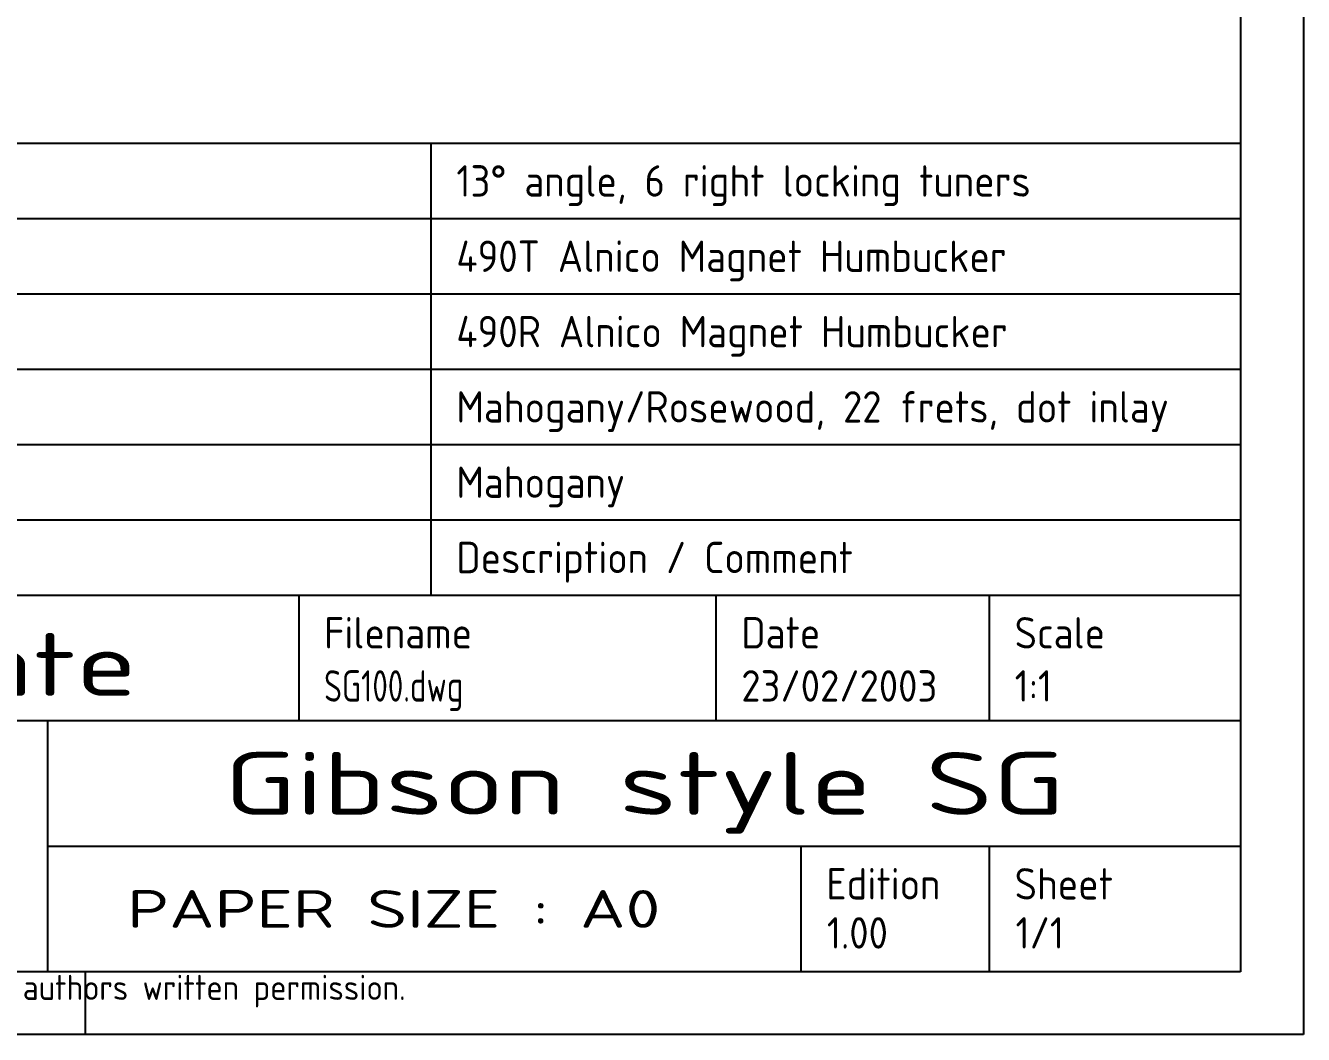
# Model space of a CAD drawing. Extents: x 25 to 1178, y 10 to 839.
# Drawn here: x 974.4 to 1178, y 10 to 170.8 of the extents above; entities that cross this region are included whole.
import ezdxf
from ezdxf.enums import TextEntityAlignment as Align

# ---------------------------------------------------------------- set-up
doc = ezdxf.new("R2010")
doc.units = 0
doc.header["$LTSCALE"] = 10
for name, color, linetype in [('FRAME025', 7, 'CONTINUOUS'), ('FRAME050', 6, 'CONTINUOUS'), ('FRAME070', 5, 'CONTINUOUS'), ('Jackson_Headstock_reversed', 1, 'CONTINUOUS'), ('tuners', 4, 'CONTINUOUS'), ('WM570---', 1, 'CONTINUOUS')]:
    doc.layers.add(name, color=color, linetype=linetype)
doc.styles.add('ISOCP', font='isocp.shx')

# ---------------------------------------------------------------- blocks, each defined once
blk = doc.blocks.new('drawingid')
at = {"layer": 'FRAME025'}
for p, q in [((-340, 60), (0, 60)), ((-340, 60), (0, 60)), ((-150, 40), (-150, 60)), ((-150, 40), (-150, 60)), ((-83.54, 40), (-83.54, 60)), ((-40, 40), (-40, 60)), ((-340, 40), (0, 40)), ((-340, 40), (0, 40)), ((-190, 0), (-190, 40)), ((-190, 0), (-190, 40)), ((-190, 20), (0, 20)), ((-70, 0), (-70, 20)), ((-40, 0), (-40, 20))]:
    blk.add_line(p, q, dxfattribs=at)
at = {"layer": 'FRAME070'}
for p, q in [((-40, 40), (-40, 60)), ((-190, 20), (0, 20))]:
    blk.add_line(p, q, dxfattribs=at)
at = {"layer": 'FRAME025', "style": 'ISOCP'}
for s, p in [('Filename', (-146, 54)), ('Filename', (-146, 54)), ('Date', (-79.54, 54)), ('Scale', (-36, 54)), ('Scale', (-36, 54)), ('Edition', (-66, 14)), ('Edition', (-66, 14)), ('Sheet', (-36, 14)), ('Sheet', (-36, 14))]:
    blk.add_text(s, height=5, dxfattribs=at).set_placement(p, align=Align.MIDDLE_LEFT)
at = {"layer": 'FRAME025', "style": 'ISOCP', "width": 1.5}
blk.add_text('PAPER SIZE : ', height=6, dxfattribs=at).set_placement((-177.36, 10), align=Align.MIDDLE_LEFT)
at = {"layer": 'FRAME025', "style": 'ISOCP'}
for tag, p in [('DRBY', (-335.99, 42.95)), ('DATE', (-79.54, 43.03)), ('SCALE', (-36, 43.03)), ('REV', (-65.92, 3.68)), ('SHEET', (-35.86, 3.68))]:
    blk.add_attdef(tag, p, '', height=5, dxfattribs=at)
at = {"layer": 'FRAME025', "style": 'ISOCP', "width": 0.8}
blk.add_attdef('FILENAME', (-146, 43.03), '', height=5, dxfattribs=at)
at = {"layer": 'FRAME025', "style": 'ISOCP', "width": 1.5}
blk.add_attdef('PSIZE', text='', height=6, dxfattribs=at).set_placement((-105.25, 10), align=Align.MIDDLE_LEFT)
at = {"layer": 'FRAME050', "color": 7, "style": 'ISOCP'}
blk.add_text('For personal use only. Not to be sold in any form without the authors written permission.', height=4, dxfattribs=at).set_placement((-338.79, -2.5), align=Align.MIDDLE_LEFT)
at = {"layer": 'FRAME050', "color": 7, "style": 'ISOCP', "width": 1.5}
for tag, p in [('DRPURP', (-213, 48.97)), ('DRNAME', (-95, 30))]:
    blk.add_attdef(tag, text='', height=10, dxfattribs=at).set_placement(p, align=Align.MIDDLE_CENTER)
blk = doc.blocks.new('stuklijst')
at = {"layer": 'FRAME025'}
for p, q in [((-340, 12), (0, 12)), ((-340, 0), (-340, 12)), ((-340, 12), (0, 12)), ((-340, 0), (-340, 12)), ((-319.91, 0), (-319.91, 12)), ((-300.18, 0), (-300.18, 12)), ((-128.93, 0), (-128.93, 12))]:
    blk.add_line(p, q, dxfattribs=at)
at = {"layer": 'FRAME025', "style": 'ISOCP'}
for tag, p in [('POS', (-336, 3.5)), ('QTY', (-316.7, 3.5)), ('NAME', (-295.78, 3.5)), ('DESC', (-124.93, 3.5))]:
    blk.add_attdef(tag, p, '', height=5, dxfattribs=at)
blk = doc.blocks.new('A0')
at = {"layer": 'WM570---', "ltscale": 0.5}
for p, q in [((1153, 829), (1153, 0)), ((959, 0), (959, 10)), ((1153, 0), (0, 0))]:
    blk.add_line(p, q, dxfattribs=at)
at = {"layer": 'WM570---', "color": 5, "ltscale": 0.5}
for p, q in [((1143, 819), (1143, 10)), ((1143, 10), (10, 10))]:
    blk.add_line(p, q, dxfattribs=at)

msp = doc.modelspace()

# ---------------------------------------------------------------- block references
at = {"layer": 'Jackson_Headstock_reversed', "color": 1}
for p, values in [((1168, 140), {'POS': '15', 'QTY': '1', 'NAME': 'Gibson headstock', 'DESC': '13%%d angle, 6 right locking tuners'}), ((1168, 128), {'POS': '11', 'QTY': '1', 'NAME': 'Neck Pickup', 'DESC': '490T Alnico Magnet Humbucker'}), ((1168, 116), {'POS': '10', 'QTY': '1', 'NAME': 'Bridge pickup', 'DESC': '490R Alnico Magnet Humbucker'}), ((1168, 104), {'POS': '2', 'QTY': '1', 'NAME': '24 3/4" scale set Neck / 3%%dangle', 'DESC': 'Mahogany/Rosewood, 22 frets, dot inlay'}), ((1168, 92), {'POS': '1', 'QTY': '1', 'NAME': 'Body', 'DESC': 'Mahogany'}), ((1168, 80), {'POS': 'Pos.', 'QTY': 'Qty.', 'NAME': 'Component name ', 'DESC': 'Description / Comment'})]:
    msp.add_blockref('stuklijst', p, dxfattribs=at).add_auto_attribs(values)
ref = msp.add_blockref('drawingid', (1168, 20), dxfattribs=at)
ref.add_attrib('DRNAME', 'Gibson style SG', dxfattribs={"layer": 'FRAME050', "color": 7, "height": 10, "style": 'ISOCP', "width": 1.5}).set_placement((1073, 50), align=Align.MIDDLE_CENTER)
ref.add_attrib('DRPURP', 'Template', dxfattribs={"layer": 'FRAME050', "color": 7, "height": 10, "style": 'ISOCP', "width": 1.5}).set_placement((955, 68.968), align=Align.MIDDLE_CENTER)
ref.add_attrib('FILENAME', 'SG100.dwg', (1022, 63.032), dxfattribs={"layer": 'FRAME025', "height": 5, "style": 'ISOCP', "width": 0.8})
ref.add_attrib('DATE', '23/02/2003', (1088.457, 63.032), dxfattribs={"layer": 'FRAME025', "height": 5, "style": 'ISOCP'})
ref.add_attrib('SCALE', '1:1', (1132, 63.032), dxfattribs={"layer": 'FRAME025', "height": 5, "style": 'ISOCP'})
ref.add_attrib('REV', '1.00', (1102.083, 23.684), dxfattribs={"layer": 'FRAME025', "height": 5, "style": 'ISOCP'})
ref.add_attrib('SHEET', '1/1', (1132.136, 23.684), dxfattribs={"layer": 'FRAME025', "height": 5, "style": 'ISOCP'})
ref.add_attrib('PSIZE', 'A0', dxfattribs={"layer": 'FRAME025', "height": 6, "style": 'ISOCP', "width": 1.5}).set_placement((1062.749, 30), align=Align.MIDDLE_LEFT)
at = {"layer": 'tuners', "color": 1}
msp.add_blockref('A0', (25, 10), dxfattribs=at)

doc.saveas('drawing.dxf')
